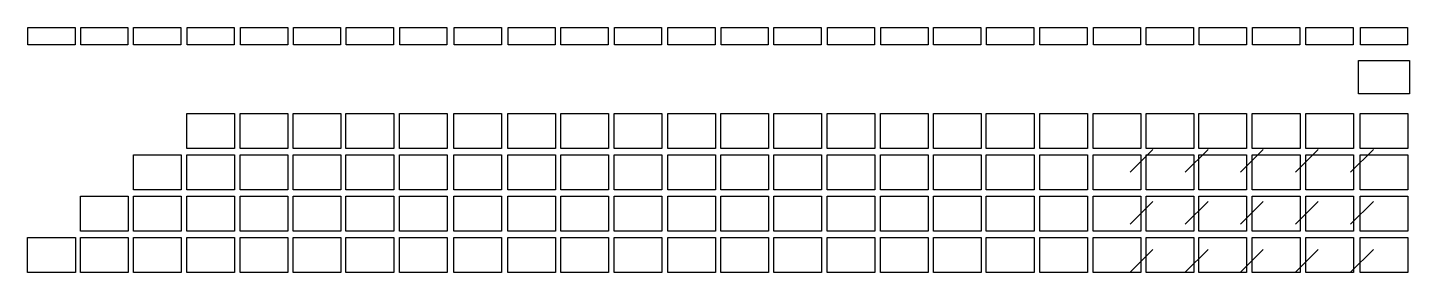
# Model space of a CAD drawing. Extents: x -1156 to 508, y 330 to 625.
import ezdxf

# ---------------------------------------------------------------- set-up
doc = ezdxf.new("R2010")
doc.units = 0
doc.layers.add('Arrows', color=7, linetype='CONTINUOUS')
doc.layers.add('Boxes', color=7, linetype='CONTINUOUS')

msp = doc.modelspace()

# ---------------------------------------------------------------- linework, layer by layer
at = {"layer": 'Arrows', "color": 7}
for points in [[(171.958615, 450.520328), (199.456923, 478.01863)], [(238.35007, 450.520328), (265.848378, 478.01863)], [(304.741531, 450.520328), (332.239833, 478.01863)], [(371.132986, 450.520328), (398.631317, 478.01863)], [(437.524498, 450.520328), (465.0228, 478.01863)], [(171.958615, 387.801581), (199.456923, 415.299883)], [(238.350073, 387.801553), (265.848375, 415.299855)], [(304.741531, 387.801553), (332.239833, 415.299855)], [(371.132986, 387.801581), (398.631317, 415.299883)], [(437.524498, 387.801553), (465.0228, 415.299855)], [(171.95862, 329.791408), (199.456923, 357.28971)], [(238.350073, 329.791408), (265.848375, 357.28971)], [(304.741531, 329.791408), (332.239833, 357.28971)], [(371.132986, 329.791408), (398.631288, 357.28971)], [(437.524498, 329.791408), (465.0228, 357.28971)]]:
    msp.add_lwpolyline(points, dxfattribs=at)
at = {"layer": 'Boxes', "color": 1}
for points in [[(-1155.848934, 625.007781), (-1098.957558, 625.007781), (-1098.957558, 604.256599), (-1155.848934, 604.256599)], [(-1092.154863, 625.007781), (-1035.263488, 625.007781), (-1035.263488, 604.256599), (-1092.154863, 604.256599)], [(-1028.460711, 625.00778), (-971.569336, 625.00778), (-971.569336, 604.256598), (-1028.460711, 604.256598)], [(-964.104625, 625.007781), (-907.21325, 625.007781), (-907.21325, 604.256599), (-964.104625, 604.256599)], [(-899.748561, 625.007781), (-842.857186, 625.007781), (-842.857186, 604.256599), (-899.748561, 604.256599)], [(-836.054405, 625.007781), (-779.163029, 625.007781), (-779.163029, 604.256599), (-836.054405, 604.256599)], [(-772.345977, 625.00778), (-715.454602, 625.00778), (-715.454602, 604.256598), (-772.345977, 604.256598)], [(-707.975688, 625.007781), (-651.084313, 625.007781), (-651.084313, 604.256599), (-707.975688, 604.256599)], [(-642.36106, 625.007781), (-585.469684, 625.007781), (-585.469684, 604.256599), (-642.36106, 604.256599)], [(-577.408409, 625.007781), (-520.517033, 625.007781), (-520.517033, 604.256599), (-577.408409, 604.256599)], [(-513.714285, 625.00778), (-456.82291, 625.00778), (-456.82291, 604.256598), (-513.714285, 604.256598)], [(-449.358257, 625.007781), (-392.466881, 625.007781), (-392.466881, 604.256599), (-449.358257, 604.256599)], [(-384.763393, 625.007781), (-327.872017, 625.007781), (-327.872017, 604.256599), (-384.763393, 604.256599)], [(-320.830475, 625.007781), (-263.939099, 625.007781), (-263.939099, 604.256599), (-320.830475, 604.256599)], [(-257.136374, 625.00778), (-200.244999, 625.00778), (-200.244999, 604.256598), (-257.136374, 604.256598)], [(-192.780374, 625.007781), (-135.888998, 625.007781), (-135.888998, 604.256599), (-192.780374, 604.256599)], [(-128.424359, 625.007781), (-71.532983, 625.007781), (-71.532983, 604.256599), (-128.424359, 604.256599)], [(-64.730285, 625.00778), (-7.83891, 625.00778), (-7.83891, 604.256598), (-64.730285, 604.256598)], [(-1.036211, 625.00778), (55.855164, 625.00778), (55.855164, 604.256598), (-1.036211, 604.256598)], [(63.319802, 625.007781), (120.211177, 625.007781), (120.211177, 604.256599), (63.319802, 604.256599)], [(127.675808, 625.007781), (184.567183, 625.007781), (184.567183, 604.256599), (127.675808, 604.256599)], [(191.369881, 625.007781), (248.261256, 625.007781), (248.261256, 604.256599), (191.369881, 604.256599)], [(255.063965, 625.00778), (311.955341, 625.00778), (311.955341, 604.256598), (255.063965, 604.256598)], [(319.41999, 625.007781), (376.311366, 625.007781), (376.311366, 604.256599), (319.41999, 604.256599)], [(383.776009, 625.00778), (440.667384, 625.00778), (440.667384, 604.256599), (383.776009, 604.256599)], [(449.297959, 625.00765), (506.189335, 625.00765), (506.189335, 604.256469), (449.297959, 604.256469)]]:
    msp.add_lwpolyline(points, close=True, dxfattribs=at)
at = {"layer": 'Boxes', "color": 2}
for points in [[(447.184561, 585.463212), (508.303484, 585.463212), (508.303484, 545.005964), (447.184561, 545.005964)], [(-964.392931, 521.392668), (-906.924918, 521.392668), (-906.924918, 479.101668), (-964.392931, 479.101668)], [(-900.036856, 521.392643), (-842.568843, 521.392643), (-842.568843, 479.101643), (-900.036856, 479.101643)], [(-836.342722, 521.392663), (-778.874709, 521.392663), (-778.874709, 479.101663), (-836.342722, 479.101663)], [(-772.634312, 521.392642), (-715.166299, 521.392642), (-715.166299, 479.101642), (-772.634312, 479.101642)], [(-708.263995, 521.392668), (-650.795981, 521.392668), (-650.795981, 479.101668), (-708.263995, 479.101668)], [(-642.649383, 521.392643), (-585.18137, 521.392643), (-585.18137, 479.101643), (-642.649383, 479.101643)], [(-577.696726, 521.392663), (-520.228713, 521.392663), (-520.228713, 479.101663), (-577.696726, 479.101663)], [(-514.00262, 521.392642), (-456.534607, 521.392642), (-456.534607, 479.101642), (-514.00262, 479.101642)], [(-449.646563, 521.392668), (-392.17855, 521.392668), (-392.17855, 479.101668), (-449.646563, 479.101668)], [(-385.051704, 521.392643), (-327.583691, 521.392643), (-327.583691, 479.101643), (-385.051704, 479.101643)], [(-321.118792, 521.392663), (-263.650779, 521.392663), (-263.650779, 479.101663), (-321.118792, 479.101663)], [(-257.424709, 521.392642), (-199.956695, 521.392642), (-199.956695, 479.101642), (-257.424709, 479.101642)], [(-193.06868, 521.392668), (-135.600667, 521.392668), (-135.600667, 479.101668), (-193.06868, 479.101668)], [(-128.712676, 521.392643), (-71.244663, 521.392643), (-71.244663, 479.101643), (-128.712676, 479.101643)], [(-65.018603, 521.392662), (-7.55059, 521.392662), (-7.55059, 479.101662), (-65.018603, 479.101662)], [(-1.324529, 521.392662), (56.143484, 521.392662), (56.143484, 479.101662), (-1.324529, 479.101662)], [(63.031481, 521.392668), (120.499495, 521.392668), (120.499495, 479.101668), (63.031481, 479.101668)], [(127.387491, 521.392643), (184.855504, 521.392643), (184.855504, 479.101643), (127.387491, 479.101643)], [(191.081566, 521.392663), (248.549579, 521.392663), (248.549579, 479.101663), (191.081566, 479.101663)], [(254.775648, 521.392642), (312.243661, 521.392642), (312.243661, 479.101642), (254.775648, 479.101642)], [(319.131673, 521.392668), (376.599686, 521.392668), (376.599686, 479.101668), (319.131673, 479.101668)], [(383.487691, 521.392643), (440.955704, 521.392643), (440.955704, 479.101643), (383.487691, 479.101643)], [(449.009954, 521.39253), (506.477967, 521.39253), (506.477967, 479.10153), (449.009954, 479.10153)], [(-1028.749018, 471.545177), (-971.281004, 471.545177), (-971.281004, 429.254177), (-1028.749018, 429.254177)], [(-964.392945, 471.545149), (-906.924932, 471.545149), (-906.924932, 429.254149), (-964.392945, 429.254149)], [(-900.036862, 471.545172), (-842.568848, 471.545172), (-842.568848, 429.254172), (-900.036862, 429.254172)], [(-836.342711, 471.54515), (-778.874698, 471.54515), (-778.874698, 429.25415), (-836.342711, 429.25415)], [(-772.634312, 471.545177), (-715.166299, 471.545177), (-715.166299, 429.254177), (-772.634312, 429.254177)], [(-708.264009, 471.545149), (-650.795995, 471.545149), (-650.795995, 429.254149), (-708.264009, 429.254149)], [(-642.649377, 471.545172), (-585.181364, 471.545172), (-585.181364, 429.254172), (-642.649377, 429.254172)], [(-577.696715, 471.54515), (-520.228702, 471.54515), (-520.228702, 429.25415), (-577.696715, 429.25415)], [(-514.00262, 471.545177), (-456.534607, 471.545177), (-456.534607, 429.254177), (-514.00262, 429.254177)], [(-449.646569, 471.545149), (-392.178555, 471.545149), (-392.178555, 429.254149), (-449.646569, 429.254149)], [(-385.05171, 471.545172), (-327.583697, 471.545172), (-327.583697, 429.254172), (-385.05171, 429.254172)], [(-321.118781, 471.54515), (-263.650767, 471.54515), (-263.650767, 429.25415), (-321.118781, 429.25415)], [(-257.424709, 471.545177), (-199.956695, 471.545177), (-199.956695, 429.254177), (-257.424709, 429.254177)], [(-193.068686, 471.545149), (-135.600673, 471.545149), (-135.600673, 429.254149), (-193.068686, 429.254149)], [(-128.712676, 471.545172), (-71.244663, 471.545172), (-71.244663, 429.254172), (-128.712676, 429.254172)], [(-65.018603, 471.545177), (-7.55059, 471.545177), (-7.55059, 429.254177), (-65.018603, 429.254177)], [(-1.324529, 471.545177), (56.143484, 471.545177), (56.143484, 429.254177), (-1.324529, 429.254177)], [(63.031484, 471.545149), (120.499497, 471.545149), (120.499497, 429.254149), (63.031484, 429.254149)], [(127.387491, 471.545172), (184.855504, 471.545172), (184.855504, 429.254172), (127.387491, 429.254172)], [(191.081563, 471.54515), (248.549576, 471.54515), (248.549576, 429.25415), (191.081563, 429.25415)], [(254.775648, 471.545177), (312.243661, 471.545177), (312.243661, 429.254177), (254.775648, 429.254177)], [(319.131673, 471.545149), (376.599686, 471.545149), (376.599686, 429.254149), (319.131673, 429.254149)], [(383.487694, 471.545172), (440.955707, 471.545172), (440.955707, 429.254172), (383.487694, 429.254172)], [(449.01005, 471.545019), (506.478063, 471.545019), (506.478063, 429.254019), (449.01005, 429.254019)], [(-1092.443169, 421.697687), (-1034.975156, 421.697687), (-1034.975156, 379.406687), (-1092.443169, 379.406687)], [(-1028.749018, 421.697661), (-971.281004, 421.697661), (-971.281004, 379.406661), (-1028.749018, 379.406661)], [(-964.392943, 421.697681), (-906.924929, 421.697681), (-906.924929, 379.406681), (-964.392943, 379.406681)], [(-900.036867, 421.697662), (-842.568854, 421.697662), (-842.568854, 379.406662), (-900.036867, 379.406662)], [(-836.342711, 421.697687), (-778.874698, 421.697687), (-778.874698, 379.406687), (-836.342711, 379.406687)], [(-772.64857, 421.697661), (-715.180557, 421.697661), (-715.180557, 379.406661), (-772.64857, 379.406661)], [(-708.264006, 421.697681), (-650.795993, 421.697681), (-650.795993, 379.406681), (-708.264006, 379.406681)], [(-642.649394, 421.697662), (-585.181381, 421.697662), (-585.181381, 379.406662), (-642.649394, 379.406662)], [(-577.696715, 421.697687), (-520.228702, 421.697687), (-520.228702, 379.406687), (-577.696715, 379.406687)], [(-514.00262, 421.697661), (-456.534607, 421.697661), (-456.534607, 379.406661), (-514.00262, 379.406661)], [(-449.646574, 421.697681), (-392.178561, 421.697681), (-392.178561, 379.406681), (-449.646574, 379.406681)], [(-385.051699, 421.697662), (-327.583686, 421.697662), (-327.583686, 379.406662), (-385.051699, 379.406662)], [(-321.118781, 421.697687), (-263.650767, 421.697687), (-263.650767, 379.406687), (-321.118781, 379.406687)], [(-257.424709, 421.697661), (-199.956695, 421.697661), (-199.956695, 379.406661), (-257.424709, 379.406661)], [(-193.068691, 421.697681), (-135.600678, 421.697681), (-135.600678, 379.406681), (-193.068691, 379.406681)], [(-128.712673, 421.697662), (-71.24466, 421.697662), (-71.24466, 379.406662), (-128.712673, 379.406662)], [(-65.018603, 421.697661), (-7.55059, 421.697661), (-7.55059, 379.406661), (-65.018603, 379.406661)], [(-1.324529, 421.697661), (56.143484, 421.697661), (56.143484, 379.406661), (-1.324529, 379.406661)], [(63.031484, 421.697681), (120.499497, 421.697681), (120.499497, 379.406681), (63.031484, 379.406681)], [(127.38749, 421.697662), (184.855503, 421.697662), (184.855503, 379.406662), (127.38749, 379.406662)], [(191.081563, 421.697687), (248.549576, 421.697687), (248.549576, 379.406687), (191.081563, 379.406687)], [(254.775648, 421.697661), (312.243661, 421.697661), (312.243661, 379.406661), (254.775648, 379.406661)], [(319.131673, 421.697681), (376.599686, 421.697681), (376.599686, 379.406681), (319.131673, 379.406681)], [(383.487691, 421.697661), (440.955704, 421.697661), (440.955704, 379.406661), (383.487691, 379.406661)], [(449.009934, 421.697543), (506.477947, 421.697543), (506.477947, 379.406543), (449.009934, 379.406543)], [(-1156.137248, 371.850185), (-1098.669235, 371.850185), (-1098.669235, 329.559185), (-1156.137248, 329.559185)], [(-1092.443186, 371.850171), (-1034.975173, 371.850171), (-1034.975173, 329.559171), (-1092.443186, 329.559171)], [(-1028.749035, 371.850193), (-971.281021, 371.850193), (-971.281021, 329.559193), (-1028.749035, 329.559193)], [(-964.392931, 371.850171), (-906.924918, 371.850171), (-906.924918, 329.559171), (-964.392931, 329.559171)], [(-900.036876, 371.850185), (-842.568863, 371.850185), (-842.568863, 329.559185), (-900.036876, 329.559185)], [(-836.3427, 371.850171), (-778.874686, 371.850171), (-778.874686, 329.559171), (-836.3427, 329.559171)], [(-772.634301, 371.850193), (-715.166287, 371.850193), (-715.166287, 329.559193), (-772.634301, 329.559193)], [(-708.263995, 371.850171), (-650.795981, 371.850171), (-650.795981, 329.559171), (-708.263995, 329.559171)], [(-642.649374, 371.850185), (-585.181361, 371.850185), (-585.181361, 329.559185), (-642.649374, 329.559185)], [(-577.696704, 371.850171), (-520.22869, 371.850171), (-520.22869, 329.559171), (-577.696704, 329.559171)], [(-514.002609, 371.850193), (-456.534595, 371.850193), (-456.534595, 329.559193), (-514.002609, 329.559193)], [(-449.646563, 371.850171), (-392.17855, 371.850171), (-392.17855, 329.559171), (-449.646563, 329.559171)], [(-385.051707, 371.850185), (-327.583694, 371.850185), (-327.583694, 329.559185), (-385.051707, 329.559185)], [(-321.118769, 371.850171), (-263.650756, 371.850171), (-263.650756, 329.559171), (-321.118769, 329.559171)], [(-257.424697, 371.850193), (-199.956684, 371.850193), (-199.956684, 329.559193), (-257.424697, 329.559193)], [(-193.06868, 371.850171), (-135.600667, 371.850171), (-135.600667, 329.559171), (-193.06868, 329.559171)], [(-128.712673, 371.850171), (-71.24466, 371.850171), (-71.24466, 329.559171), (-128.712673, 329.559171)], [(-65.018603, 371.850193), (-7.55059, 371.850193), (-7.55059, 329.559193), (-65.018603, 329.559193)], [(-1.324529, 371.850193), (56.143484, 371.850193), (56.143484, 329.559193), (-1.324529, 329.559193)], [(63.031481, 371.850171), (120.499495, 371.850171), (120.499495, 329.559171), (63.031481, 329.559171)], [(127.38749, 371.850185), (184.855503, 371.850185), (184.855503, 329.559185), (127.38749, 329.559185)], [(191.081563, 371.850171), (248.549576, 371.850171), (248.549576, 329.559171), (191.081563, 329.559171)], [(254.775648, 371.850193), (312.243661, 371.850193), (312.243661, 329.559193), (254.775648, 329.559193)], [(319.131673, 371.850171), (376.599686, 371.850171), (376.599686, 329.559171), (319.131673, 329.559171)], [(383.487694, 371.850182), (440.955707, 371.850182), (440.955707, 329.559182), (383.487694, 329.559182)], [(449.010104, 371.850052), (506.478117, 371.850052), (506.478117, 329.559052), (449.010104, 329.559052)]]:
    msp.add_lwpolyline(points, close=True, dxfattribs=at)

doc.saveas('drawing.dxf')
